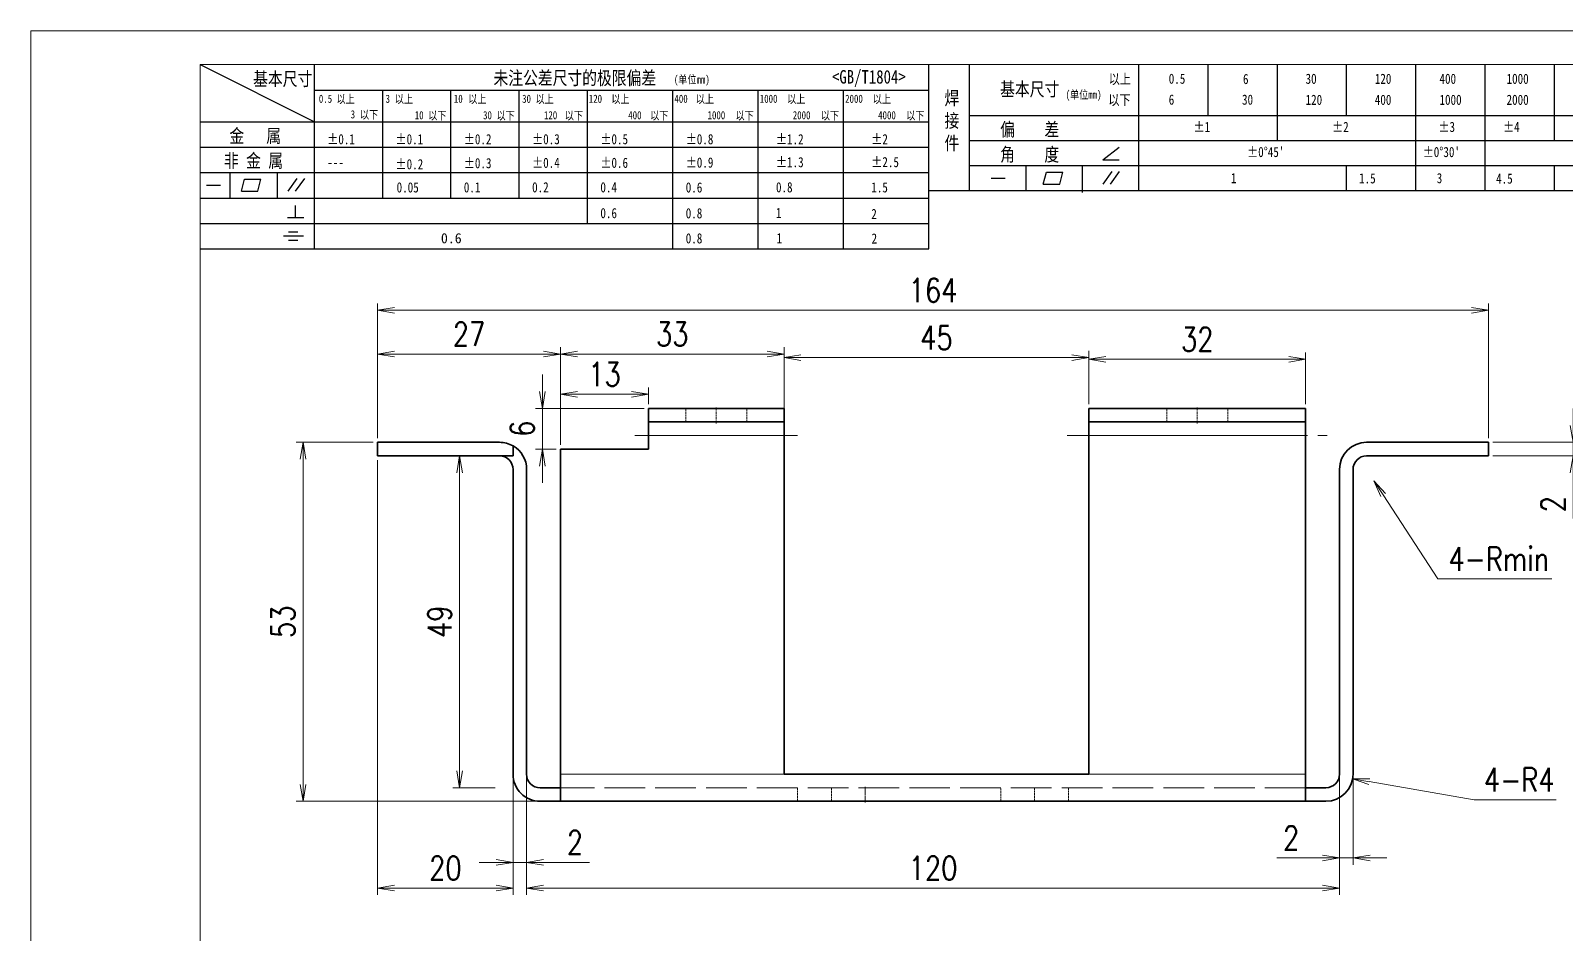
# Model space of a CAD drawing. Header units: millimetres. Extents: x -50531 to 104182, y -50696 to 36723.
# Drawn here: x -49870.6 to -49644, y 35758.4 to 35891.6 of the extents above; entities that cross this region are included whole.
import ezdxf

# ---------------------------------------------------------------- set-up
doc = ezdxf.new("R2010")
doc.units = ezdxf.units.MM
doc.header["$LTSCALE"] = 0.5
for name, pattern in [('AM_ISO02W050x2', [3.75, 3, -0.75]), ('AM_ISO08W050x2', [9, 6, -0.75, 1.5, -0.75]), ('DASHDOT', [18.5, 12, -3, 0.5, -3]), ('DASHED', [15, 12, -3])]:
    doc.linetypes.add(name, pattern=pattern)
for name, color, linetype, lineweight in [('中心线', 2, 'AM_ISO08W050x2', 18), ('图框', 7, 'Continuous', 18), ('标注线', 3, 'Continuous', 18), ('粗实线', 7, 'Continuous', 35), ('虚线', 1, 'AM_ISO02W050x2', 18)]:
    doc.layers.add(name, color=color, linetype=linetype, lineweight=lineweight)
doc.layers.add('图\\M+19E79\\M+195B6\\M+18E9A', color=7, linetype='Continuous')
doc.layers.add('打印-禁用', color=7, linetype='Continuous', lineweight=15, plot=False)
doc.styles.add('DIM', font='romans.shx', dxfattribs={"width": 0.8, "bigfont": 'bigfont.shx'})
doc.styles.add('国标', font='simfang.ttf', dxfattribs={"width": 0.8})
doc.dimstyles.new('DEH 1-1$0', dxfattribs={"dimtxt": 3.5, "dimasz": 2.5, "dimexe": 1, "dimexo": 0.625, "dimgap": 1.2, "dimtad": 1, "dimzin": 9, "dimdsep": 46, "dimtxsty": 'DIM', "dimblk": 'OPEN', "dimcen": 0, "dimclrd": 8, "dimclre": 8, "dimclrt": 2, "dimazin": 2, "dimtfac": 0.5, "dimtmove": 0, "dimatfit": 3, "dimldrblk": 'OPEN', "dimfxl": 0, "dimtolj": 2, "dimlwd": 18, "dimlwe": 18, "dimarcsym": 0})
doc.dimstyles.new('DEH 1-1$4', dxfattribs={"dimtxt": 3.5, "dimasz": 2.5, "dimexe": 1, "dimexo": 0.625, "dimgap": 1.2, "dimtad": 1, "dimtoh": 1, "dimdsep": 46, "dimtxsty": 'DIM', "dimblk": 'OPEN', "dimcen": 0, "dimclrd": 8, "dimclre": 8, "dimclrt": 2, "dimazin": 2, "dimtfac": 0.5, "dimtofl": 0, "dimtmove": 0, "dimatfit": 3, "dimldrblk": 'OPEN', "dimfxl": 0, "dimtolj": 2, "dimlwd": 18, "dimlwe": 18, "dimarcsym": 0})

# ---------------------------------------------------------------- blocks, each defined once
blk = doc.blocks.new('GZDEH零件A3图框V01版')
at = {"layer": '图\\M+19E79\\M+195B6\\M+18E9A', "color": 9}
for p, q in [((2882.49, -1554.46), (2899.37, -1562.92)), ((2899.37, -1581.67), (2899.37, -1554.46)), ((2990.09, -1581.67), (2990.09, -1554.46)), ((2996.09, -1573.08), (2996.09, -1554.46)), ((3021.09, -1561.98), (3021.09, -1554.46)), ((3031.31, -1561.98), (3031.31, -1554.46)), ((3041.53, -1561.98), (3041.53, -1554.46)), ((3051.75, -1561.98), (3051.75, -1554.46)), ((3061.98, -1561.98), (3061.98, -1554.46)), ((3072.2, -1561.98), (3072.2, -1554.46)), ((3082.42, -1561.98), (3082.42, -1554.46)), ((2899.37, -1558.24), (2990.09, -1558.24)), ((2909.45, -1574.17), (2909.45, -1558.24)), ((2919.53, -1574.17), (2919.53, -1558.24)), ((2929.61, -1574.17), (2929.61, -1558.24)), ((2939.69, -1577.92), (2939.69, -1558.24)), ((2952.29, -1581.67), (2952.29, -1558.24)), ((2964.89, -1581.67), (2964.89, -1558.24)), ((2977.49, -1581.67), (2977.49, -1558.24)), ((2882.49, -1562.92), (2990.09, -1562.92)), ((2996.09, -1561.98), (3113.09, -1561.98)), ((3021.09, -1573.08), (3021.09, -1561.98)), ((3041.53, -1565.68), (3041.53, -1561.98)), ((3061.98, -1573.08), (3061.98, -1561.98)), ((3072.2, -1573.08), (3072.2, -1561.98)), ((3082.42, -1565.68), (3082.42, -1561.98)), ((2882.49, -1566.67), (2990.09, -1566.67)), ((2996.09, -1565.68), (3113.09, -1565.68)), ((3015.75, -1568.51), (3018.15, -1566.66)), ((2996.09, -1569.38), (3113.09, -1569.38)), ((3004.42, -1573.08), (3004.42, -1569.38)), ((3012.75, -1573.08), (3012.75, -1569.38)), ((3015.75, -1568.51), (3018.15, -1568.51)), ((3051.75, -1573.08), (3051.75, -1569.38)), ((3082.42, -1573.08), (3082.42, -1569.48)), ((2882.49, -1570.42), (2990.09, -1570.42)), ((2886.92, -1574.12), (2886.92, -1570.42)), ((2888.59, -1573.16), (2889.07, -1571.37)), ((2889.07, -1571.37), (2891.48, -1571.37)), ((2891, -1573.16), (2891.48, -1571.37)), ((2893.91, -1574.12), (2893.91, -1570.42)), ((2895.52, -1573.16), (2896.85, -1571.3)), ((2896.6, -1573.16), (2897.94, -1571.3)), ((2999.26, -1571.23), (3001.32, -1571.23)), ((3006.97, -1572.12), (3007.45, -1570.33)), ((3006.97, -1572.12), (3009.39, -1572.12)), ((3007.45, -1570.33), (3009.86, -1570.33)), ((3009.39, -1572.12), (3009.86, -1570.33)), ((3015.81, -1572.12), (3017.15, -1570.26)), ((3016.89, -1572.12), (3018.23, -1570.26)), ((2882.49, -1574.17), (2990.09, -1574.17)), ((2883.43, -1572.27), (2885.49, -1572.27)), ((2888.59, -1573.16), (2891, -1573.16)), ((2990.09, -1573.08), (3113.09, -1573.08)), ((3012.75, -1573.33), (3012.75, -1573.08)), ((2896.58, -1577.05), (2896.58, -1575.28)), ((2882.49, -1577.92), (2990.09, -1577.92)), ((2895.42, -1577.05), (2897.81, -1577.05)), ((2894.79, -1579.77), (2897.77, -1579.77)), ((2895.57, -1579.17), (2896.92, -1579.17)), ((2895.57, -1580.37), (2896.93, -1580.37)), ((2882.49, -1581.67), (2990.09, -1581.67))]:
    blk.add_line(p, q, dxfattribs=at)
at = {"layer": '图框', "linetype": 'Continuous'}
for p, q in [((2882.49, -1554.46), (2882.49, -1832.96)), ((3272.49, -1554.46), (2882.49, -1554.46))]:
    blk.add_line(p, q, dxfattribs=at)
at = {"layer": '打印-禁用', "linetype": 'Continuous'}
for p, q in [((2857.49, -1549.46), (2857.49, -1846.46)), ((3277.49, -1549.46), (2857.49, -1549.46))]:
    blk.add_line(p, q, dxfattribs=at)
at = {"layer": '图\\M+19E79\\M+195B6\\M+18E9A', "color": 9, "style": '国标', "width": 0.8}
for s, height, p in [('基本尺寸', 2, (2890.33, -1557.58)), ('未注公差尺寸的极限偏差', 2, (2925.81, -1557.44)), ('<GB/T1804>', 2, (2975.78, -1557.27)), ('以上', 1.5, (3016.64, -1557.33)), ('0.5', 1.5, (3025.49, -1557.3)), ('6', 1.5, (3036.45, -1557.34)), ('30', 1.5, (3045.69, -1557.31)), ('120', 1.5, (3055.91, -1557.31)), ('400', 1.5, (3065.46, -1557.31)), ('1000', 1.5, (3075.36, -1557.31)), ('基本尺寸', 2, (3000.6, -1559.1)), ('30', 1.2, (2930.04, -1560.11)), ('以下', 1.5, (3016.58, -1560.43)), ('6', 1.5, (3025.49, -1560.38)), ('30', 1.5, (3036.31, -1560.39)), ('120', 1.5, (3045.69, -1560.41)), ('400', 1.5, (3055.91, -1560.41)), ('1000', 1.5, (3065.46, -1560.41)), ('2000', 1.5, (3075.36, -1560.41)), ('偏    差', 2, (3000.6, -1565.04)), ('±1', 1.5, (3029.16, -1564.42)), ('±2', 1.5, (3049.61, -1564.42)), ('±3', 1.5, (3065.3, -1564.42)), ('±4', 1.5, (3074.85, -1564.42)), ('金   属', 2, (2886.82, -1565.98)), ('±0.1', 1.5, (2901.27, -1566.23)), ('±0.1', 1.5, (2911.35, -1566.23)), ('±0.2', 1.5, (2921.43, -1566.23)), ('±0.3', 1.5, (2931.51, -1566.23)), ('±0.5', 1.5, (2941.59, -1566.23)), ('±0.8', 1.5, (2954.19, -1566.23)), ('±1.2', 1.5, (2967.51, -1566.23)), ('±2', 1.5, (2981.58, -1566.23)), ('非 金 属', 2, (2886.02, -1569.65)), ('角    度', 2, (3000.6, -1568.74)), ("±0%%D45'", 1.5, (3037.06, -1568.12)), ("±0%%D30'", 1.5, (3062.98, -1568.12)), ('---', 1.5, (2901.27, -1569.65)), ('±0.2', 1.5, (2911.35, -1569.92)), ('±0.3', 1.5, (2921.43, -1569.77)), ('±0.4', 1.5, (2931.51, -1569.71)), ('±0.6', 1.5, (2941.59, -1569.71)), ('±0.9', 1.5, (2954.19, -1569.68)), ('±1.3', 1.5, (2967.51, -1569.62)), ('±2.5', 1.5, (2981.58, -1569.61)), ('0.1', 1.5, (2921.43, -1573.34)), ('0.2', 1.5, (2931.51, -1573.33)), ('0.4', 1.5, (2941.59, -1573.33)), ('0.6', 1.5, (2954.19, -1573.35)), ('0.8', 1.5, (2967.51, -1573.33)), ('1.5', 1.5, (2981.58, -1573.34)), ('1', 1.5, (3034.69, -1571.98)), ('1.5', 1.5, (3053.59, -1572.01)), ('3', 1.5, (3065.05, -1571.98)), ('4.5', 1.5, (3073.82, -1572.05)), ('0.6', 1.5, (2941.59, -1577.14)), ('0.8', 1.5, (2954.19, -1577.17)), ('1', 1.5, (2967.51, -1577.12)), ('2', 1.5, (2981.58, -1577.26)), ('0.8', 1.5, (2954.19, -1580.87)), ('1', 1.5, (2967.59, -1580.86)), ('2', 1.5, (2981.62, -1580.89))]:
    blk.add_text(s, height=height, dxfattribs=at).set_placement(p)
at = {"layer": '图\\M+19E79\\M+195B6\\M+18E9A', "color": 9, "lineweight": 15, "style": '国标', "width": 0.8}
for s, p in [('(单位mm)', (2952.44, -1557.27)), ('(单位mm)', (3010.27, -1559.51)), ('0.5', (2900.03, -1560.11)), ('以上', (2902.64, -1560.16)), ('3', (2909.88, -1560.11)), ('以上', (2911.25, -1560.16)), ('10', (2919.96, -1560.11)), ('以上', (2922.09, -1560.16)), ('以上', (2932.02, -1560.16)), ('120', (2939.88, -1560.11)), ('以上', (2943.21, -1560.16)), ('400', (2952.52, -1560.11)), ('以上', (2955.68, -1560.16)), ('1000', (2965.12, -1560.11)), ('以上', (2969.16, -1560.16)), ('2000', (2977.72, -1560.11)), ('以上', (2981.8, -1560.16)), ('3', (2904.73, -1562.41)), ('以下', (2906.1, -1562.46)), ('10', (2914.19, -1562.54)), ('以下', (2916.18, -1562.59)), ('30', (2924.27, -1562.54)), ('以下', (2926.26, -1562.59)), ('120', (2933.26, -1562.54)), ('以下', (2936.34, -1562.59)), ('400', (2945.7, -1562.54)), ('以下', (2948.94, -1562.59)), ('1000', (2957.41, -1562.54)), ('以下', (2961.54, -1562.59)), ('2000', (2969.99, -1562.54)), ('以下', (2974.14, -1562.59)), ('4000', (2982.59, -1562.54)), ('以下', (2986.74, -1562.59))]:
    blk.add_text(s, height=1.2, dxfattribs=at).set_placement(p)
at = {"layer": '图\\M+19E79\\M+195B6\\M+18E9A', "color": 9, "lineweight": 13, "style": '国标'}
blk.add_text('0.6', height=1.5, dxfattribs=at).set_placement((2918.05, -1580.85))
at = {"layer": '图\\M+19E79\\M+195B6\\M+18E9A', "color": 9, "insert": (2992.39, -1558.41), "char_height": 2, "width": 3.1877, "attachment_point": 1, "style": '国标'}
blk.add_mtext('焊\\P接\\P件', dxfattribs=at)
at = {"layer": '图\\M+19E79\\M+195B6\\M+18E9A', "color": 9, "insert": (2911.51, -1573.37), "char_height": 1.5, "attachment_point": 7, "style": '国标'}
blk.add_mtext_dynamic_manual_height_columns('0.05', width=5.1982, gutter_width=12.5, heights=[0], dxfattribs=at)
blk = doc.blocks.new('DEH A3')
at = {"layer": '图框'}
blk.add_blockref('GZDEH零件A3图框V01版', (-2857.49, 1846.46), dxfattribs=at)
blk = doc.blocks.new('_Open')
at = {"color": 0, "linetype": 'ByBlock', "lineweight": -2}
for p, q in [((-1, 0.167), (0, 0)), ((-1, -0.167), (0, 0)), ((0, 0), (-1, 0))]:
    blk.add_line(p, q, dxfattribs=at)
blk = doc.blocks.new('*D48')
at = {"layer": 'Defpoints', "color": 0, "transparency": 16777216}
for p in [(-49655.38, 35850.36), (-49819.38, 35830.87), (-49655.38, 35830.87)]:
    blk.add_point(p, dxfattribs=at)
at = {"layer": '标注线', "color": 8, "lineweight": 18, "transparency": 16777216}
for p, q in [((-49819.38, 35831.5), (-49819.38, 35851.36)), ((-49816.88, 35850.36), (-49657.88, 35850.36)), ((-49655.38, 35831.5), (-49655.38, 35851.36))]:
    blk.add_line(p, q, dxfattribs=at)
at = {"layer": '标注线', "color": 8, "lineweight": 18, "transparency": 16777216, "xscale": 2.5, "yscale": 2.5, "zscale": 2.5, "rotation": 180}
blk.add_blockref('_Open', (-49819.38, 35850.36), dxfattribs=at)
at = {"layer": '标注线', "color": 8, "lineweight": 18, "transparency": 16777216, "xscale": 2.5, "yscale": 2.5, "zscale": 2.5}
blk.add_blockref('_Open', (-49655.38, 35850.36), dxfattribs=at)
at = {"layer": '标注线', "color": 2, "transparency": 16777216, "insert": (-49737.38, 35853.31), "char_height": 3.5, "attachment_point": 5, "style": 'DIM'}
blk.add_mtext('\\A2;164', dxfattribs=at)
blk = doc.blocks.new('*D49')
at = {"layer": 'Defpoints', "color": 0, "transparency": 16777216}
for p in [(-49819.38, 35830.87), (-49830.39, 35777.87), (-49795.38, 35777.87)]:
    blk.add_point(p, dxfattribs=at)
at = {"layer": '标注线', "color": 8, "lineweight": 18, "transparency": 16777216}
for p, q in [((-49820.01, 35830.87), (-49831.39, 35830.87)), ((-49830.39, 35828.37), (-49830.39, 35780.37)), ((-49796.01, 35777.87), (-49831.39, 35777.87))]:
    blk.add_line(p, q, dxfattribs=at)
at = {"layer": '标注线', "color": 8, "lineweight": 18, "transparency": 16777216, "xscale": 2.5, "yscale": 2.5, "zscale": 2.5}
for p, rotation in [((-49830.39, 35830.87), 90), ((-49830.39, 35777.87), 270)]:
    blk.add_blockref('_Open', p, dxfattribs=dict(at, rotation=rotation))
at = {"layer": '标注线', "color": 2, "transparency": 16777216, "insert": (-49833.34, 35804.37), "char_height": 3.5, "attachment_point": 5, "rotation": 90, "style": 'DIM'}
blk.add_mtext('\\A2;53', dxfattribs=at)
blk = doc.blocks.new('*D51')
at = {"layer": 'Defpoints', "color": 0, "transparency": 16777216}
for p in [(-49819.38, 35828.87), (-49799.38, 35800.5), (-49799.38, 35765.05)]:
    blk.add_point(p, dxfattribs=at)
at = {"layer": '标注线', "color": 8, "lineweight": 18, "transparency": 16777216}
for p, q in [((-49819.38, 35828.25), (-49819.38, 35764.05)), ((-49799.38, 35799.88), (-49799.38, 35764.05)), ((-49816.88, 35765.05), (-49801.88, 35765.05))]:
    blk.add_line(p, q, dxfattribs=at)
at = {"layer": '标注线', "color": 8, "lineweight": 18, "transparency": 16777216, "xscale": 2.5, "yscale": 2.5, "zscale": 2.5, "rotation": 180}
blk.add_blockref('_Open', (-49819.38, 35765.05), dxfattribs=at)
at = {"layer": '标注线', "color": 8, "lineweight": 18, "transparency": 16777216, "xscale": 2.5, "yscale": 2.5, "zscale": 2.5}
blk.add_blockref('_Open', (-49799.38, 35765.05), dxfattribs=at)
at = {"layer": '标注线', "color": 2, "transparency": 16777216, "insert": (-49809.38, 35768), "char_height": 3.5, "attachment_point": 5, "style": 'DIM'}
blk.add_mtext('\\A2;20', dxfattribs=at)
blk = doc.blocks.new('*D52')
at = {"layer": 'Defpoints', "color": 0, "transparency": 16777216}
for p in [(-49677.38, 35787.67), (-49797.38, 35784.07), (-49677.38, 35765.05)]:
    blk.add_point(p, dxfattribs=at)
at = {"layer": '标注线', "color": 8, "lineweight": 18, "transparency": 16777216}
for p, q in [((-49677.38, 35787.05), (-49677.38, 35764.05)), ((-49797.38, 35783.44), (-49797.38, 35764.05)), ((-49794.88, 35765.05), (-49679.88, 35765.05))]:
    blk.add_line(p, q, dxfattribs=at)
at = {"layer": '标注线', "color": 8, "lineweight": 18, "transparency": 16777216, "xscale": 2.5, "yscale": 2.5, "zscale": 2.5, "rotation": 180}
blk.add_blockref('_Open', (-49797.38, 35765.05), dxfattribs=at)
at = {"layer": '标注线', "color": 8, "lineweight": 18, "transparency": 16777216, "xscale": 2.5, "yscale": 2.5, "zscale": 2.5}
blk.add_blockref('_Open', (-49677.38, 35765.05), dxfattribs=at)
at = {"layer": '标注线', "color": 2, "transparency": 16777216, "insert": (-49737.38, 35768), "char_height": 3.5, "attachment_point": 5, "style": 'DIM'}
blk.add_mtext('\\A2;120', dxfattribs=at)
blk = doc.blocks.new('*D53')
at = {"layer": 'Defpoints', "color": 0, "transparency": 16777216}
for p in [(-49799.38, 35788.66), (-49797.38, 35788.66), (-49797.38, 35768.84)]:
    blk.add_point(p, dxfattribs=at)
at = {"layer": '标注线', "color": 8, "lineweight": 18, "transparency": 16777216}
for p, q in [((-49799.38, 35788.04), (-49799.38, 35767.84)), ((-49797.38, 35788.04), (-49797.38, 35767.84)), ((-49801.88, 35768.84), (-49804.38, 35768.84)), ((-49799.38, 35768.84), (-49797.38, 35768.84)), ((-49794.88, 35768.84), (-49788.12, 35768.84))]:
    blk.add_line(p, q, dxfattribs=at)
at = {"layer": '标注线', "color": 8, "lineweight": 18, "transparency": 16777216, "xscale": 2.5, "yscale": 2.5, "zscale": 2.5}
blk.add_blockref('_Open', (-49799.38, 35768.84), dxfattribs=at)
at = {"layer": '标注线', "color": 8, "lineweight": 18, "transparency": 16777216, "xscale": 2.5, "yscale": 2.5, "zscale": 2.5, "rotation": 180}
blk.add_blockref('_Open', (-49797.38, 35768.84), dxfattribs=at)
at = {"layer": '标注线', "color": 2, "transparency": 16777216, "insert": (-49790.25, 35771.79), "char_height": 3.5, "attachment_point": 5, "style": 'DIM'}
blk.add_mtext('\\A2;2', dxfattribs=at)
blk = doc.blocks.new('*D54')
at = {"layer": 'Defpoints', "color": 0, "transparency": 16777216}
for p in [(-49677.38, 35789.65), (-49675.38, 35789.65), (-49677.38, 35769.5)]:
    blk.add_point(p, dxfattribs=at)
at = {"layer": '标注线', "color": 8, "lineweight": 18, "transparency": 16777216}
for p, q in [((-49677.38, 35789.03), (-49677.38, 35768.5)), ((-49675.38, 35789.03), (-49675.38, 35768.5)), ((-49679.88, 35769.5), (-49686.65, 35769.5)), ((-49675.38, 35769.5), (-49677.38, 35769.5)), ((-49672.88, 35769.5), (-49670.38, 35769.5))]:
    blk.add_line(p, q, dxfattribs=at)
at = {"layer": '标注线', "color": 8, "lineweight": 18, "transparency": 16777216, "xscale": 2.5, "yscale": 2.5, "zscale": 2.5}
blk.add_blockref('_Open', (-49677.38, 35769.5), dxfattribs=at)
at = {"layer": '标注线', "color": 8, "lineweight": 18, "transparency": 16777216, "xscale": 2.5, "yscale": 2.5, "zscale": 2.5, "rotation": 180}
blk.add_blockref('_Open', (-49675.38, 35769.5), dxfattribs=at)
at = {"layer": '标注线', "color": 2, "transparency": 16777216, "insert": (-49684.52, 35772.45), "char_height": 3.5, "attachment_point": 5, "style": 'DIM'}
blk.add_mtext('\\A2;2', dxfattribs=at)
blk = doc.blocks.new('*D55')
at = {"layer": 'Defpoints', "color": 0, "transparency": 16777216}
for p in [(-49655.38, 35830.87), (-49655.38, 35828.87), (-49642.91, 35828.87)]:
    blk.add_point(p, dxfattribs=at)
at = {"layer": '标注线', "color": 8, "lineweight": 18, "transparency": 16777216}
for p, q in [((-49642.91, 35833.37), (-49642.91, 35835.87)), ((-49654.76, 35830.87), (-49641.91, 35830.87)), ((-49642.91, 35830.87), (-49642.91, 35828.87)), ((-49654.76, 35828.87), (-49641.91, 35828.87)), ((-49642.91, 35826.37), (-49642.91, 35819.61))]:
    blk.add_line(p, q, dxfattribs=at)
at = {"layer": '标注线', "color": 8, "lineweight": 18, "transparency": 16777216, "xscale": 2.5, "yscale": 2.5, "zscale": 2.5}
for p, rotation in [((-49642.91, 35830.87), 270), ((-49642.91, 35828.87), 90)]:
    blk.add_blockref('_Open', p, dxfattribs=dict(at, rotation=rotation))
at = {"layer": '标注线', "color": 2, "transparency": 16777216, "insert": (-49645.86, 35821.74), "char_height": 3.5, "attachment_point": 5, "rotation": 90, "style": 'DIM'}
blk.add_mtext('\\A2;2', dxfattribs=at)
blk = doc.blocks.new('*D56')
at = {"layer": 'Defpoints', "color": 0, "transparency": 16777216}
for p in [(-49759.38, 35843.9), (-49792.38, 35829.87), (-49759.38, 35829.87)]:
    blk.add_point(p, dxfattribs=at)
at = {"layer": '标注线', "color": 8, "lineweight": 18, "transparency": 16777216}
for p, q in [((-49792.38, 35830.5), (-49792.38, 35844.9)), ((-49789.88, 35843.9), (-49761.88, 35843.9)), ((-49759.38, 35830.5), (-49759.38, 35844.9))]:
    blk.add_line(p, q, dxfattribs=at)
at = {"layer": '标注线', "color": 8, "lineweight": 18, "transparency": 16777216, "xscale": 2.5, "yscale": 2.5, "zscale": 2.5, "rotation": 180}
blk.add_blockref('_Open', (-49792.38, 35843.9), dxfattribs=at)
at = {"layer": '标注线', "color": 8, "lineweight": 18, "transparency": 16777216, "xscale": 2.5, "yscale": 2.5, "zscale": 2.5}
blk.add_blockref('_Open', (-49759.38, 35843.9), dxfattribs=at)
at = {"layer": '标注线', "color": 2, "transparency": 16777216, "insert": (-49775.88, 35846.85), "char_height": 3.5, "attachment_point": 5, "style": 'DIM'}
blk.add_mtext('\\A2;33', dxfattribs=at)
blk = doc.blocks.new('*D57')
at = {"layer": 'Defpoints', "color": 0, "transparency": 16777216}
for p in [(-49819.38, 35843.9), (-49819.38, 35830.87), (-49792.38, 35829.87)]:
    blk.add_point(p, dxfattribs=at)
at = {"layer": '标注线', "color": 8, "lineweight": 18, "transparency": 16777216}
for p, q in [((-49819.38, 35831.5), (-49819.38, 35844.9)), ((-49794.88, 35843.9), (-49816.88, 35843.9)), ((-49792.38, 35830.5), (-49792.38, 35844.9))]:
    blk.add_line(p, q, dxfattribs=at)
at = {"layer": '标注线', "color": 8, "lineweight": 18, "transparency": 16777216, "xscale": 2.5, "yscale": 2.5, "zscale": 2.5, "rotation": 180}
blk.add_blockref('_Open', (-49819.38, 35843.9), dxfattribs=at)
at = {"layer": '标注线', "color": 8, "lineweight": 18, "transparency": 16777216, "xscale": 2.5, "yscale": 2.5, "zscale": 2.5}
blk.add_blockref('_Open', (-49792.38, 35843.9), dxfattribs=at)
at = {"layer": '标注线', "color": 2, "transparency": 16777216, "insert": (-49805.88, 35846.85), "char_height": 3.5, "attachment_point": 5, "style": 'DIM'}
blk.add_mtext('\\A2;27', dxfattribs=at)
blk = doc.blocks.new('*D58')
at = {"layer": 'Defpoints', "color": 0, "transparency": 16777216}
for p in [(-49714.38, 35843.37), (-49759.38, 35835.87), (-49714.38, 35835.87)]:
    blk.add_point(p, dxfattribs=at)
at = {"layer": '标注线', "color": 8, "lineweight": 18, "transparency": 16777216}
for p, q in [((-49759.38, 35836.5), (-49759.38, 35844.37)), ((-49714.38, 35836.5), (-49714.38, 35844.37)), ((-49756.88, 35843.37), (-49716.88, 35843.37))]:
    blk.add_line(p, q, dxfattribs=at)
at = {"layer": '标注线', "color": 8, "lineweight": 18, "transparency": 16777216, "xscale": 2.5, "yscale": 2.5, "zscale": 2.5, "rotation": 180}
blk.add_blockref('_Open', (-49759.38, 35843.37), dxfattribs=at)
at = {"layer": '标注线', "color": 8, "lineweight": 18, "transparency": 16777216, "xscale": 2.5, "yscale": 2.5, "zscale": 2.5}
blk.add_blockref('_Open', (-49714.38, 35843.37), dxfattribs=at)
at = {"layer": '标注线', "color": 2, "transparency": 16777216, "insert": (-49736.88, 35846.32), "char_height": 3.5, "attachment_point": 5, "style": 'DIM'}
blk.add_mtext('\\A2;45', dxfattribs=at)
blk = doc.blocks.new('*D59')
at = {"layer": 'Defpoints', "color": 0, "transparency": 16777216}
for p in [(-49682.38, 35843.13), (-49714.38, 35835.87), (-49682.38, 35835.87)]:
    blk.add_point(p, dxfattribs=at)
at = {"layer": '标注线', "color": 8, "lineweight": 18, "transparency": 16777216}
for p, q in [((-49714.38, 35836.5), (-49714.38, 35844.13)), ((-49682.38, 35836.5), (-49682.38, 35844.13)), ((-49711.88, 35843.13), (-49684.88, 35843.13))]:
    blk.add_line(p, q, dxfattribs=at)
at = {"layer": '标注线', "color": 8, "lineweight": 18, "transparency": 16777216, "xscale": 2.5, "yscale": 2.5, "zscale": 2.5, "rotation": 180}
blk.add_blockref('_Open', (-49714.38, 35843.13), dxfattribs=at)
at = {"layer": '标注线', "color": 8, "lineweight": 18, "transparency": 16777216, "xscale": 2.5, "yscale": 2.5, "zscale": 2.5}
blk.add_blockref('_Open', (-49682.38, 35843.13), dxfattribs=at)
at = {"layer": '标注线', "color": 2, "transparency": 16777216, "insert": (-49698.38, 35846.08), "char_height": 3.5, "attachment_point": 5, "style": 'DIM'}
blk.add_mtext('\\A2;32', dxfattribs=at)
blk = doc.blocks.new('*D60')
at = {"layer": 'Defpoints', "color": 0, "transparency": 16777216}
for p in [(-49779.38, 35837.97), (-49779.38, 35835.87), (-49792.38, 35829.87)]:
    blk.add_point(p, dxfattribs=at)
at = {"layer": '标注线', "color": 8, "lineweight": 18, "transparency": 16777216}
for p, q in [((-49792.38, 35830.5), (-49792.38, 35838.97)), ((-49789.88, 35837.97), (-49781.88, 35837.97)), ((-49779.38, 35836.5), (-49779.38, 35838.97))]:
    blk.add_line(p, q, dxfattribs=at)
at = {"layer": '标注线', "color": 8, "lineweight": 18, "transparency": 16777216, "xscale": 2.5, "yscale": 2.5, "zscale": 2.5, "rotation": 180}
blk.add_blockref('_Open', (-49792.38, 35837.97), dxfattribs=at)
at = {"layer": '标注线', "color": 8, "lineweight": 18, "transparency": 16777216, "xscale": 2.5, "yscale": 2.5, "zscale": 2.5}
blk.add_blockref('_Open', (-49779.38, 35837.97), dxfattribs=at)
at = {"layer": '标注线', "color": 2, "transparency": 16777216, "insert": (-49785.88, 35840.92), "char_height": 3.5, "attachment_point": 5, "style": 'DIM'}
blk.add_mtext('\\A2;13', dxfattribs=at)
blk = doc.blocks.new('*D63')
at = {"layer": 'Defpoints', "color": 0, "transparency": 16777216}
for p in [(-49779.38, 35835.87), (-49795.06, 35829.87), (-49792.38, 35829.87)]:
    blk.add_point(p, dxfattribs=at)
at = {"layer": '标注线', "color": 8, "lineweight": 18, "transparency": 16777216}
for p, q in [((-49795.06, 35838.37), (-49795.06, 35840.87)), ((-49780.01, 35835.87), (-49796.06, 35835.87)), ((-49795.06, 35835.87), (-49795.06, 35829.87)), ((-49793.01, 35829.87), (-49796.06, 35829.87)), ((-49795.06, 35827.37), (-49795.06, 35824.87))]:
    blk.add_line(p, q, dxfattribs=at)
at = {"layer": '标注线', "color": 8, "lineweight": 18, "transparency": 16777216, "xscale": 2.5, "yscale": 2.5, "zscale": 2.5}
for p, rotation in [((-49795.06, 35835.87), 270), ((-49795.06, 35829.87), 90)]:
    blk.add_blockref('_Open', p, dxfattribs=dict(at, rotation=rotation))
at = {"layer": '标注线', "color": 2, "transparency": 16777216, "insert": (-49798.01, 35832.87), "char_height": 3.5, "attachment_point": 5, "rotation": 90, "style": 'DIM'}
blk.add_mtext('\\A2;6', dxfattribs=at)
blk = doc.blocks.new('*D72')
at = {"layer": 'Defpoints', "color": 0, "transparency": 16777216}
for p in [(-49673.38, 35826.87), (-49672.29, 35825.2)]:
    blk.add_point(p, dxfattribs=at)
at = {"layer": '标注线', "color": 8, "lineweight": 18, "transparency": 16777216}
for p, q in [((-49662.86, 35810.7), (-49670.93, 35823.1)), ((-49646.06, 35810.7), (-49662.86, 35810.7))]:
    blk.add_line(p, q, dxfattribs=at)
at = {"layer": '标注线', "color": 8, "lineweight": 18, "transparency": 16777216, "xscale": 2.5, "yscale": 2.5, "zscale": 2.5, "rotation": 123.0481386359003}
blk.add_blockref('_Open', (-49672.29, 35825.2), dxfattribs=at)
at = {"layer": '标注线', "color": 2, "transparency": 16777216, "insert": (-49653.86, 35813.65), "char_height": 3.5, "attachment_point": 5, "style": 'DIM'}
blk.add_mtext('\\A2;{\\Fromans,bigfont|c134;4-Rmin}', dxfattribs=at)
blk = doc.blocks.new('*D73')
at = {"layer": 'Defpoints', "color": 0, "transparency": 16777216}
for p in [(-49679.38, 35781.87), (-49675.44, 35781.19)]:
    blk.add_point(p, dxfattribs=at)
at = {"layer": '标注线', "color": 8, "lineweight": 18, "transparency": 16777216}
for p, q in [((-49657.51, 35778.09), (-49672.98, 35780.77)), ((-49645.38, 35778.09), (-49657.51, 35778.09))]:
    blk.add_line(p, q, dxfattribs=at)
at = {"layer": '标注线', "color": 8, "lineweight": 18, "transparency": 16777216, "xscale": 2.5, "yscale": 2.5, "zscale": 2.5, "rotation": 170.1955367580157}
blk.add_blockref('_Open', (-49675.44, 35781.19), dxfattribs=at)
at = {"layer": '标注线', "color": 2, "transparency": 16777216, "insert": (-49650.85, 35781.04), "char_height": 3.5, "attachment_point": 5, "style": 'DIM'}
blk.add_mtext('\\A2;{\\Fromans,bigfont|c134;4-R4}', dxfattribs=at)
blk = doc.blocks.new('*D127')
at = {"layer": 'Defpoints', "color": 0, "transparency": 16777216}
for p in [(-49801.38, 35828.87), (-49807.28, 35779.87), (-49801.38, 35779.87)]:
    blk.add_point(p, dxfattribs=at)
at = {"layer": '标注线', "color": 8, "lineweight": 18, "transparency": 16777216}
for p, q in [((-49802.01, 35828.87), (-49808.28, 35828.87)), ((-49807.28, 35826.37), (-49807.28, 35782.37)), ((-49802.01, 35779.87), (-49808.28, 35779.87))]:
    blk.add_line(p, q, dxfattribs=at)
at = {"layer": '标注线', "color": 8, "lineweight": 18, "transparency": 16777216, "xscale": 2.5, "yscale": 2.5, "zscale": 2.5}
for p, rotation in [((-49807.28, 35828.87), 90), ((-49807.28, 35779.87), 270)]:
    blk.add_blockref('_Open', p, dxfattribs=dict(at, rotation=rotation))
at = {"layer": '标注线', "color": 2, "transparency": 16777216, "insert": (-49810.23, 35804.37), "char_height": 3.5, "attachment_point": 5, "rotation": 90, "style": 'DIM'}
blk.add_mtext('\\A2;49', dxfattribs=at)

msp = doc.modelspace()

# ---------------------------------------------------------------- linework, layer by layer
at = {"color": 7, "lineweight": 13}
for p, q in [((-49779.383, 35831.872), (-49759.383, 35831.872)), ((-49714.383, 35831.872), (-49682.383, 35831.872)), ((-49759.383, 35781.872), (-49792.383, 35781.872)), ((-49682.383, 35781.872), (-49714.383, 35781.872))]:
    msp.add_line(p, q, dxfattribs=at)
at = {"layer": '中心线', "linetype": 'DASHDOT', "lineweight": 13, "ltscale": 0.060001}
for p, q in [((-49769.383, 35833.672), (-49769.383, 35836.072)), ((-49698.383, 35833.672), (-49698.383, 35836.072)), ((-49747.383, 35777.672), (-49747.383, 35780.072))]:
    msp.add_line(p, q, dxfattribs=at)
at = {"layer": '中心线', "linetype": 'DASHDOT', "lineweight": 13}
for p, q in [((-49781.384, 35831.872), (-49757.383, 35831.872)), ((-49717.583, 35831.872), (-49679.183, 35831.872))]:
    msp.add_line(p, q, dxfattribs=at)
at = {"layer": '粗实线', "lineweight": 35}
for p, q in [((-49779.383, 35835.872), (-49759.383, 35835.872)), ((-49714.383, 35835.872), (-49682.383, 35835.872)), ((-49759.383, 35833.872), (-49779.383, 35833.872)), ((-49682.383, 35833.872), (-49714.383, 35833.872)), ((-49759.383, 35781.872), (-49759.383, 35831.872)), ((-49714.383, 35831.872), (-49714.383, 35781.872)), ((-49682.383, 35781.872), (-49682.383, 35831.872)), ((-49799.383, 35828.872), (-49819.383, 35828.872)), ((-49792.383, 35781.872), (-49792.383, 35829.872)), ((-49799.383, 35782.874), (-49799.383, 35826.872)), ((-49797.383, 35781.872), (-49797.383, 35826.872)), ((-49677.383, 35781.872), (-49677.383, 35826.872)), ((-49675.383, 35781.872), (-49675.383, 35826.872)), ((-49714.383, 35781.872), (-49759.383, 35781.872)), ((-49682.383, 35777.872), (-49792.383, 35777.872))]:
    msp.add_line(p, q, dxfattribs=at)
at = {"layer": '粗实线', "lineweight": 35, "ltscale": 0.05}
for p, q in [((-49779.383, 35835.872), (-49779.383, 35833.872)), ((-49759.383, 35835.872), (-49759.383, 35833.872)), ((-49714.383, 35833.872), (-49714.383, 35835.872)), ((-49682.383, 35833.872), (-49682.383, 35835.872)), ((-49819.383, 35830.872), (-49819.383, 35828.872)), ((-49779.383, 35831.872), (-49779.383, 35829.872)), ((-49655.383, 35830.872), (-49655.383, 35828.872))]:
    msp.add_line(p, q, dxfattribs=at)
at = {"layer": '粗实线', "lineweight": 35, "ltscale": 0.014645}
for p, q in [((-49779.383, 35833.872), (-49779.383, 35833.287)), ((-49759.383, 35833.287), (-49759.383, 35833.872)), ((-49714.383, 35833.872), (-49714.383, 35833.287)), ((-49682.383, 35833.872), (-49682.383, 35833.287))]:
    msp.add_line(p, q, dxfattribs=at)
at = {"layer": '粗实线', "lineweight": 35, "ltscale": 0.035355}
for p, q in [((-49779.383, 35833.287), (-49779.383, 35831.872)), ((-49759.383, 35831.872), (-49759.383, 35833.287)), ((-49714.383, 35833.287), (-49714.383, 35831.872)), ((-49682.383, 35833.287), (-49682.383, 35831.872))]:
    msp.add_line(p, q, dxfattribs=at)
at = {"layer": '粗实线', "lineweight": 35, "ltscale": 0.45}
for p, q in [((-49801.383, 35830.872), (-49819.383, 35830.872)), ((-49655.383, 35830.872), (-49673.383, 35830.872)), ((-49673.383, 35828.872), (-49655.383, 35828.872))]:
    msp.add_line(p, q, dxfattribs=at)
at = {"layer": '粗实线', "lineweight": 35, "ltscale": 0.036603}
msp.add_line((-49799.383, 35830.337), (-49799.383, 35828.872), dxfattribs=at)
at = {"layer": '粗实线', "lineweight": 35, "ltscale": 0.325}
msp.add_line((-49792.383, 35829.872), (-49779.383, 35829.872), dxfattribs=at)
at = {"layer": '粗实线', "lineweight": 35, "ltscale": 0.025051}
msp.add_line((-49799.383, 35781.872), (-49799.383, 35782.874), dxfattribs=at)
at = {"layer": '粗实线', "lineweight": 35, "ltscale": 0.1}
for p, q in [((-49792.383, 35781.872), (-49792.383, 35777.872)), ((-49682.383, 35781.872), (-49682.383, 35777.872))]:
    msp.add_line(p, q, dxfattribs=at)
at = {"layer": '粗实线', "lineweight": 35, "ltscale": 0.075}
for p, q in [((-49792.383, 35779.872), (-49795.383, 35779.872)), ((-49795.383, 35777.872), (-49792.383, 35777.872)), ((-49679.383, 35779.872), (-49682.383, 35779.872)), ((-49682.383, 35777.872), (-49679.383, 35777.872))]:
    msp.add_line(p, q, dxfattribs=at)
at = {"layer": '粗实线', "lineweight": 35}
for centre, radius, start, end in [((-49801.383, 35826.872), 4, 60, 90), ((-49801.383, 35826.872), 4, 0, 60), ((-49673.383, 35826.872), 4, 90, 179.99999), ((-49801.383, 35826.872), 2, 0, 90), ((-49673.383, 35826.872), 2, 90, 179.99999), ((-49795.383, 35781.872), 4, 179.99999, 270), ((-49795.383, 35781.872), 2, 179.99999, 270), ((-49679.383, 35781.872), 2, 270, 0), ((-49679.383, 35781.872), 4, 270, 0)]:
    msp.add_arc(centre, radius, start, end, dxfattribs=at)
at = {"layer": '虚线', "linetype": 'DASHED', "lineweight": 13, "ltscale": 0.05}
for p, q in [((-49773.883, 35833.872), (-49773.883, 35835.872)), ((-49764.883, 35833.872), (-49764.883, 35835.872)), ((-49702.883, 35833.872), (-49702.883, 35835.872)), ((-49693.883, 35833.872), (-49693.883, 35835.872)), ((-49757.383, 35779.872), (-49757.383, 35777.872)), ((-49752.383, 35777.872), (-49752.383, 35779.872)), ((-49747.383, 35779.872), (-49747.383, 35777.872)), ((-49727.383, 35777.872), (-49727.383, 35779.872)), ((-49722.383, 35779.872), (-49722.383, 35777.872)), ((-49717.383, 35779.872), (-49717.383, 35777.872))]:
    msp.add_line(p, q, dxfattribs=at)
at = {"layer": '虚线', "linetype": 'DASHED', "lineweight": 13}
for p, q in [((-49759.383, 35831.872), (-49779.383, 35831.872)), ((-49682.383, 35831.872), (-49714.383, 35831.872)), ((-49759.383, 35781.872), (-49792.383, 35781.872)), ((-49682.383, 35781.872), (-49714.383, 35781.872)), ((-49682.383, 35779.872), (-49792.383, 35779.872))]:
    msp.add_line(p, q, dxfattribs=at)

# ---------------------------------------------------------------- block references
at = {"layer": '图框'}
msp.add_blockref('DEH A3', (-49870.591, 35594.648), dxfattribs=at)

# ---------------------------------------------------------------- dimensions: what is measured, and where the dimension line sits
at = {"layer": '标注线'}
for base, p1, p2, picture, middle in [((-49655.383, 35850.364), (-49819.383, 35830.872), (-49655.383, 35830.872), '*D48', (-49737.383, 35853.314)), ((-49819.383, 35843.901), (-49792.383, 35829.872), (-49819.383, 35830.872), '*D57', (-49805.883, 35846.851)), ((-49759.383, 35843.901), (-49792.383, 35829.872), (-49759.383, 35829.872), '*D56', (-49775.883, 35846.851)), ((-49714.383, 35843.375), (-49759.383, 35835.872), (-49714.383, 35835.872), '*D58', (-49736.883, 35846.325)), ((-49682.383, 35843.125), (-49714.383, 35835.872), (-49682.383, 35835.872), '*D59', (-49698.383, 35846.075)), ((-49779.383, 35837.967), (-49792.383, 35829.872), (-49779.383, 35835.872), '*D60', (-49785.883, 35840.917)), ((-49799.383, 35765.052), (-49819.383, 35828.872), (-49799.383, 35800.503), '*D51', (-49809.383, 35768.002)), ((-49677.383, 35769.496), (-49675.383, 35789.65), (-49677.383, 35789.65), '*D54', (-49684.516, 35772.446)), ((-49797.383, 35768.836), (-49799.383, 35788.663), (-49797.383, 35788.663), '*D53', (-49790.249, 35771.786)), ((-49677.383, 35765.054), (-49797.383, 35784.067), (-49677.383, 35787.675), '*D52', (-49737.383, 35768.004))]:
    dim = msp.add_linear_dim(base=base, p1=p1, p2=p2, dimstyle='DEH 1-1$0', dxfattribs=at)
    dim.commit()
    dim.dimension.update_dxf_attribs({"geometry": picture, "text_midpoint": middle})
for base, p1, p2, picture, middle in [((-49795.055, 35829.872), (-49779.383, 35835.872), (-49792.383, 35829.872), '*D63', (-49798.005, 35832.872)), ((-49642.914, 35828.872), (-49655.383, 35830.872), (-49655.383, 35828.872), '*D55', (-49645.864, 35821.739)), ((-49830.386, 35777.872), (-49819.383, 35830.872), (-49795.383, 35777.872), '*D49', (-49833.336, 35804.372)), ((-49807.277, 35779.872), (-49801.383, 35828.872), (-49801.383, 35779.872), '*D127', (-49810.227, 35804.372))]:
    dim = msp.add_linear_dim(base=base, p1=p1, p2=p2, angle=90, dimstyle='DEH 1-1$0', dxfattribs=at)
    dim.commit()
    dim.dimension.update_dxf_attribs({"geometry": picture, "text_midpoint": middle})
for center, mpoint, text, picture, middle in [((-49673.383, 35826.872), (-49672.292, 35825.196), '{\\Fromans,bigfont|c134;4-Rmin}', '*D72', (-49653.858, 35810.695)), ((-49679.383, 35781.872), (-49675.441, 35781.191), '{\\Fromans,bigfont|c134;4-<>}', '*D73', (-49657.515, 35778.093))]:
    dim = msp.add_radius_dim(center=center, mpoint=mpoint, text=text, dimstyle='DEH 1-1$4', dxfattribs=at)
    dim.commit()
    dim.dimension.update_dxf_attribs({"geometry": picture, "text_midpoint": middle, "dimtype": 164})

doc.saveas('drawing.dxf')
